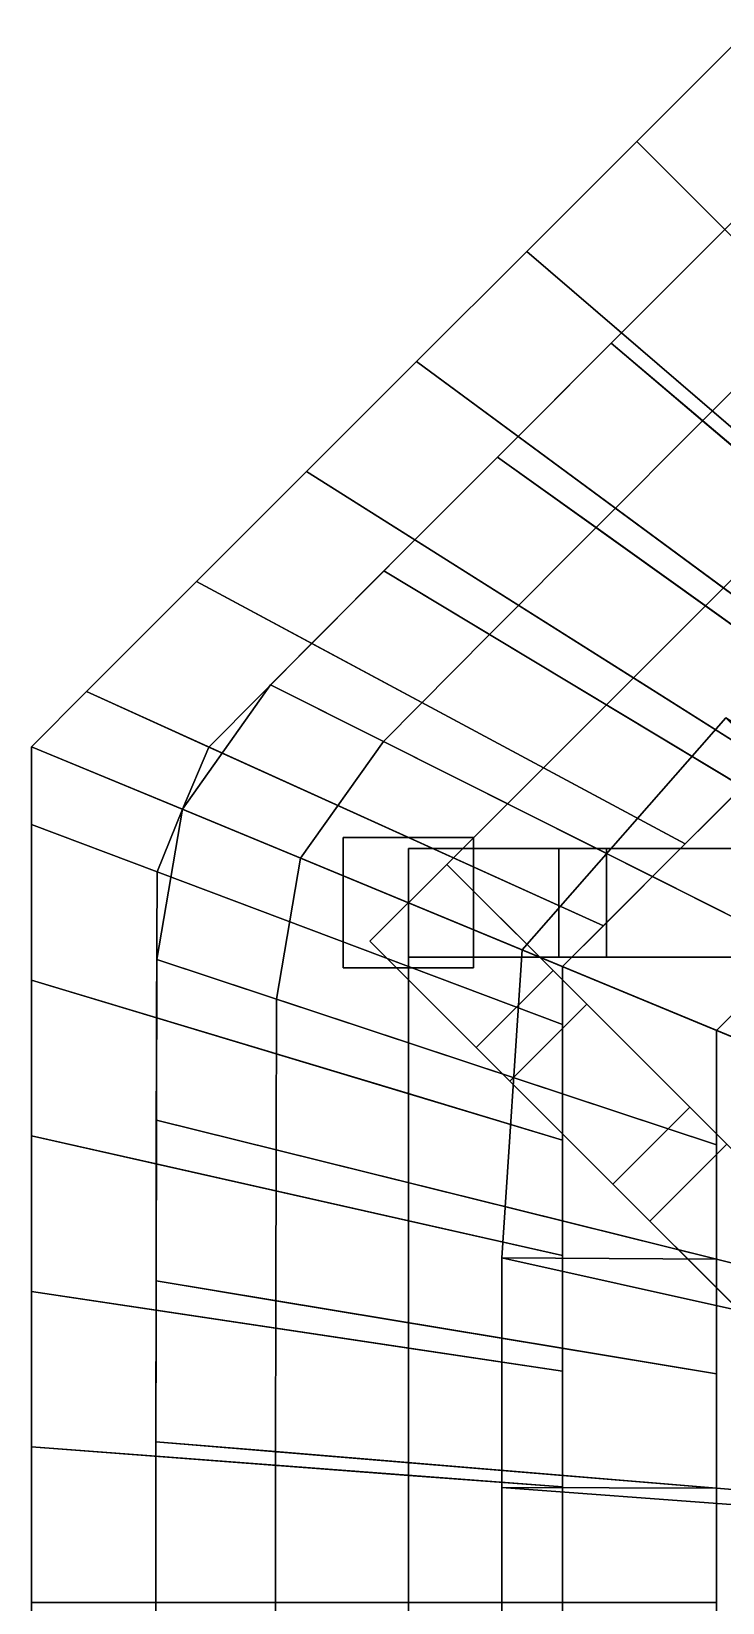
# Model space of a CAD drawing. Header units: metres. Extents: x -4.58 to 4.58, y -4.58 to 4.58.
# Drawn here: x -4.58 to -3.049, y 0 to 3.483 of the extents above; entities that cross this region are included whole.
import ezdxf

# ---------------------------------------------------------------- set-up
doc = ezdxf.new("R2010")
doc.units = ezdxf.units.M
for name, color, linetype in [('ESTM_celda_mocarabe', 7, 'Continuous'), ('ESTM_dovela_nervio', 7, 'Continuous'), ('ESTM_jarja', 7, 'Continuous'), ('ESTM_plemento', 7, 'Continuous')]:
    doc.layers.add(name, color=color, linetype=linetype)

msp = doc.modelspace()

# ---------------------------------------------------------------- meshes
at = {"layer": 'ESTM_celda_mocarabe'}
mesh = msp.add_polyface(dxfattribs=at)
corners = [(-2.2254, 2.5879, 1.7778), (-2.4067, 2.4067, 1.7788), (-2.6481, 2.6481, 0.0259), (-2.4487, 2.8475, 0.0247), (-2.8145, 3.273, 1.7778), (-2.9949, 3.4827, 0.0247), (-3.2388, 3.2388, 0.0259), (-3.0438, 3.0438, 1.7788)]
mesh.append_faces([[corners[k] for k in face] for face in [(0, 1, 2, 3), (4, 5, 6, 7), (0, 4, 7, 1), (1, 7, 6, 2), (2, 6, 5, 3), (3, 5, 4, 0)]])
mesh = msp.add_polyface(dxfattribs=at)
corners = [(-2.4067, 2.4067, 1.7788), (-2.5879, 2.2254, 1.7778), (-2.8475, 2.4487, 0.0247), (-2.6481, 2.6481, 0.0259), (-3.0438, 3.0438, 1.7788), (-3.2388, 3.2388, 0.0259), (-3.4827, 2.9949, 0.0247), (-3.273, 2.8145, 1.7778)]
mesh.append_faces([[corners[k] for k in face] for face in [(0, 1, 2, 3), (4, 5, 6, 7), (0, 4, 7, 1), (1, 7, 6, 2), (2, 6, 5, 3), (3, 5, 4, 0)]])
mesh = msp.add_polyface(dxfattribs=at)
corners = [(-2.1652, 2.1652, 2.4586), (-2.3446, 1.9858, 2.4576), (-2.606, 2.2073, 1.7776), (-2.4067, 2.4067, 1.7788), (-2.8565, 2.8565, 2.4586), (-3.0438, 3.0438, 1.7788), (-3.2959, 2.7916, 1.7776), (-3.093, 2.6197, 2.4576)]
mesh.append_faces([[corners[k] for k in face] for face in [(0, 1, 2, 3), (4, 5, 6, 7), (0, 4, 7, 1), (1, 7, 6, 2), (2, 6, 5, 3), (3, 5, 4, 0)]])
mesh = msp.add_polyface(dxfattribs=at)
corners = [(-2.5879, 2.2254, 1.7778), (-2.7692, 2.0442, 1.7762), (-3.047, 2.2492, 0.0229), (-2.8475, 2.4487, 0.0247), (-3.273, 2.8145, 1.7778), (-3.4827, 2.9949, 0.0247), (-3.7267, 2.751, 0.0229), (-3.502, 2.5851, 1.7762)]
mesh.append_faces([[corners[k] for k in face] for face in [(0, 1, 2, 3), (4, 5, 6, 7), (0, 4, 7, 1), (1, 7, 6, 2), (2, 6, 5, 3), (3, 5, 4, 0)]])
mesh = msp.add_polyface(dxfattribs=at)
corners = [(-2.3446, 1.9858, 2.4576), (-2.524, 1.8065, 2.4561), (-2.8054, 2.0079, 1.7758), (-2.606, 2.2073, 1.7776), (-3.093, 2.6197, 2.4576), (-3.2959, 2.7916, 1.7776), (-3.5478, 2.5393, 1.7758), (-3.3292, 2.3828, 2.4561)]
mesh.append_faces([[corners[k] for k in face] for face in [(0, 1, 2, 3), (4, 5, 6, 7), (0, 4, 7, 1), (1, 7, 6, 2), (2, 6, 5, 3), (3, 5, 4, 0)]])
mesh = msp.add_polyface(dxfattribs=at)
corners = [(-2.7692, 2.0442, 1.7762), (-2.9504, 1.8629, 1.774), (-3.2464, 2.0498, 0.0203), (-3.047, 2.2492, 0.0229), (-3.502, 2.5851, 1.7762), (-3.7267, 2.751, 0.0229), (-3.9706, 2.5071, 0.0203), (-3.7308, 2.3557, 1.774)]
mesh.append_faces([[corners[k] for k in face] for face in [(0, 1, 2, 3), (4, 5, 6, 7), (0, 4, 7, 1), (1, 7, 6, 2), (2, 6, 5, 3), (3, 5, 4, 0)]])
mesh = msp.add_polyface(dxfattribs=at)
corners = [(-2.524, 1.8065, 2.4561), (-2.7033, 1.6271, 2.4539), (-3.0048, 1.8085, 1.7732), (-2.8054, 2.0079, 1.7758), (-3.3292, 2.3828, 2.4561), (-3.5478, 2.5393, 1.7758), (-3.7994, 2.2868, 1.7732), (-3.5652, 2.1458, 2.4539)]
mesh.append_faces([[corners[k] for k in face] for face in [(0, 1, 2, 3), (4, 5, 6, 7), (0, 4, 7, 1), (1, 7, 6, 2), (2, 6, 5, 3), (3, 5, 4, 0)]])
mesh = msp.add_polyface(dxfattribs=at)
corners = [(-2.9504, 1.8629, 1.774), (-3.1317, 1.6817, 1.7709), (-3.4458, 1.8504, 0.0164), (-3.2464, 2.0498, 0.0203), (-3.7308, 2.3557, 1.774), (-3.9706, 2.5071, 0.0203), (-4.2145, 2.2631, 0.0164), (-3.9593, 2.1261, 1.7709)]
mesh.append_faces([[corners[k] for k in face] for face in [(0, 1, 2, 3), (4, 5, 6, 7), (0, 4, 7, 1), (1, 7, 6, 2), (2, 6, 5, 3), (3, 5, 4, 0)]])
mesh = msp.add_polyface(dxfattribs=at)
corners = [(-2.7033, 1.6271, 2.4539), (-2.8827, 1.4477, 2.4509), (-3.2042, 1.6092, 1.7693), (-3.0048, 1.8085, 1.7732), (-3.5652, 2.1458, 2.4539), (-3.7994, 2.2868, 1.7732), (-4.0506, 2.0342, 1.7693), (-3.8005, 1.9086, 2.4509)]
mesh.append_faces([[corners[k] for k in face] for face in [(0, 1, 2, 3), (4, 5, 6, 7), (0, 4, 7, 1), (1, 7, 6, 2), (2, 6, 5, 3), (3, 5, 4, 0)]])
mesh = msp.add_polyface(dxfattribs=at)
corners = [(-3.1317, 1.6817, 1.7709), (-3.3129, 1.5004, 1.7662), (-3.6453, 1.6509, 0.0098), (-3.4458, 1.8504, 0.0164), (-3.9593, 2.1261, 1.7709), (-4.2145, 2.2631, 0.0164), (-4.4583, 2.0192, 0.0098), (-4.187, 1.8963, 1.7662)]
mesh.append_faces([[corners[k] for k in face] for face in [(0, 1, 2, 3), (4, 5, 6, 7), (0, 4, 7, 1), (1, 7, 6, 2), (2, 6, 5, 3), (3, 5, 4, 0)]])
mesh = msp.add_polyface(dxfattribs=at)
corners = [(-2.8827, 1.4477, 2.4509), (-3.0621, 1.2684, 2.4464), (-3.4035, 1.4098, 1.7627), (-3.2042, 1.6092, 1.7693), (-3.8005, 1.9086, 2.4509), (-4.0506, 2.0342, 1.7693), (-4.2453, 1.7584, 1.7627), (-3.9844, 1.6504, 2.4464)]
mesh.append_faces([[corners[k] for k in face] for face in [(0, 1, 2, 3), (4, 5, 6, 7), (0, 4, 7, 1), (1, 7, 6, 2), (2, 6, 5, 3), (3, 5, 4, 0)]])
mesh = msp.add_polyface(dxfattribs=at)
corners = [(-3.3129, 1.5004, 1.7662), (-3.4035, 1.4098, 1.7627), (-3.745, 1.5512, 0), (-3.6453, 1.6509, 0.0098), (-4.187, 1.8963, 1.7662), (-4.4583, 2.0192, 0.0098), (-4.5799, 1.897, 0), (-4.2453, 1.7584, 1.7627)]
mesh.append_faces([[corners[k] for k in face] for face in [(0, 1, 2, 3), (4, 5, 6, 7), (0, 4, 7, 1), (1, 7, 6, 2), (2, 6, 5, 3), (3, 5, 4, 0)]])
mesh = msp.add_polyface(dxfattribs=at)
corners = [(-3.4035, 1.4098, 1.7627), (-3.4035, 1.2816, 1.7662), (-3.745, 1.4102, 0.0098), (-3.745, 1.5512, 0), (-4.2453, 1.7584, 1.7627), (-4.5799, 1.897, 0), (-4.5803, 1.7247, 0.0098), (-4.3015, 1.6198, 1.7662)]
mesh.append_faces([[corners[k] for k in face] for face in [(0, 1, 2, 3), (4, 5, 6, 7), (0, 4, 7, 1), (1, 7, 6, 2), (2, 6, 5, 3), (3, 5, 4, 0)]])
mesh = msp.add_polyface(dxfattribs=at)
corners = [(-3.0621, 1.2684, 2.4464), (-3.0621, 1.0147, 2.4509), (-3.4035, 1.1278, 1.7693), (-3.4035, 1.4098, 1.7627), (-3.9844, 1.6504, 2.4464), (-4.2453, 1.7584, 1.7627), (-4.3026, 1.4258, 1.7693), (-4.037, 1.3377, 2.4509)]
mesh.append_faces([[corners[k] for k in face] for face in [(0, 1, 2, 3), (4, 5, 6, 7), (0, 4, 7, 1), (1, 7, 6, 2), (2, 6, 5, 3), (3, 5, 4, 0)]])
mesh = msp.add_polyface(dxfattribs=at)
corners = [(-3.4035, 1.2816, 1.7662), (-3.4035, 1.0253, 1.7709), (-3.745, 1.1282, 0.0164), (-3.745, 1.4102, 0.0098), (-4.3015, 1.6198, 1.7662), (-4.5803, 1.7247, 0.0098), (-4.5804, 1.3798, 0.0164), (-4.3031, 1.2963, 1.7709)]
mesh.append_faces([[corners[k] for k in face] for face in [(0, 1, 2, 3), (4, 5, 6, 7), (0, 4, 7, 1), (1, 7, 6, 2), (2, 6, 5, 3), (3, 5, 4, 0)]])
mesh = msp.add_polyface(dxfattribs=at)
corners = [(-3.0621, 1.0147, 2.4509), (-3.0621, 0.761, 2.4539), (-3.4035, 0.8459, 1.7732), (-3.4035, 1.1278, 1.7693), (-4.037, 1.3377, 2.4509), (-4.3026, 1.4258, 1.7693), (-4.3036, 1.0696, 1.7732), (-4.0383, 1.0036, 2.4539)]
mesh.append_faces([[corners[k] for k in face] for face in [(0, 1, 2, 3), (4, 5, 6, 7), (0, 4, 7, 1), (1, 7, 6, 2), (2, 6, 5, 3), (3, 5, 4, 0)]])
mesh = msp.add_polyface(dxfattribs=at)
corners = [(-3.4035, 1.0253, 1.7709), (-3.4035, 0.769, 1.774), (-3.745, 0.8461, 0.0203), (-3.745, 1.1282, 0.0164), (-4.3031, 1.2963, 1.7709), (-4.5804, 1.3798, 0.0164), (-4.5804, 1.0349, 0.0203), (-4.3038, 0.9724, 1.774)]
mesh.append_faces([[corners[k] for k in face] for face in [(0, 1, 2, 3), (4, 5, 6, 7), (0, 4, 7, 1), (1, 7, 6, 2), (2, 6, 5, 3), (3, 5, 4, 0)]])
mesh = msp.add_polyface(dxfattribs=at)
corners = [(-3.0621, 0.761, 2.4539), (-3.0621, 0.5073, 2.4561), (-3.4035, 0.5639, 1.7758), (-3.4035, 0.8459, 1.7732), (-4.0383, 1.0036, 2.4539), (-4.3036, 1.0696, 1.7732), (-4.3042, 0.7131, 1.7758), (-4.039, 0.6692, 2.4561)]
mesh.append_faces([[corners[k] for k in face] for face in [(0, 1, 2, 3), (4, 5, 6, 7), (0, 4, 7, 1), (1, 7, 6, 2), (2, 6, 5, 3), (3, 5, 4, 0)]])
mesh = msp.add_polyface(dxfattribs=at)
corners = [(-3.4035, 0.769, 1.774), (-3.4035, 0.5127, 1.7762), (-3.745, 0.5641, 0.0229), (-3.745, 0.8461, 0.0203), (-4.3038, 0.9724, 1.774), (-4.5804, 1.0349, 0.0203), (-4.5804, 0.6899, 0.0229), (-4.3043, 0.6483, 1.7762)]
mesh.append_faces([[corners[k] for k in face] for face in [(0, 1, 2, 3), (4, 5, 6, 7), (0, 4, 7, 1), (1, 7, 6, 2), (2, 6, 5, 3), (3, 5, 4, 0)]])
mesh = msp.add_polyface(dxfattribs=at)
corners = [(-3.0621, 0.5073, 2.4561), (-3.0621, 0.2537, 2.4576), (-3.4035, 0.282, 1.7776), (-3.4035, 0.5639, 1.7758), (-4.039, 0.6692, 2.4561), (-4.3042, 0.7131, 1.7758), (-4.3045, 0.3566, 1.7776), (-4.0395, 0.3346, 2.4576)]
mesh.append_faces([[corners[k] for k in face] for face in [(0, 1, 2, 3), (4, 5, 6, 7), (0, 4, 7, 1), (1, 7, 6, 2), (2, 6, 5, 3), (3, 5, 4, 0)]])
mesh = msp.add_polyface(dxfattribs=at)
corners = [(-3.4035, 0.5127, 1.7762), (-3.4035, 0.2563, 1.7778), (-3.745, 0.282, 0.0247), (-3.745, 0.5641, 0.0229), (-4.3043, 0.6483, 1.7762), (-4.5804, 0.6899, 0.0229), (-4.5804, 0.345, 0.0247), (-4.3045, 0.3242, 1.7778)]
mesh.append_faces([[corners[k] for k in face] for face in [(0, 1, 2, 3), (4, 5, 6, 7), (0, 4, 7, 1), (1, 7, 6, 2), (2, 6, 5, 3), (3, 5, 4, 0)]])
mesh = msp.add_polyface(dxfattribs=at)
corners = [(-3.0621, 0.2537, 2.4576), (-3.0621, 0, 2.4586), (-3.4035, 0, 1.7788), (-3.4035, 0.282, 1.7776), (-4.0395, 0.3346, 2.4576), (-4.3045, 0.3566, 1.7776), (-4.3046, 0, 1.7788), (-4.0397, 0, 2.4586)]
mesh.append_faces([[corners[k] for k in face] for face in [(0, 1, 2, 3), (4, 5, 6, 7), (0, 4, 7, 1), (1, 7, 6, 2), (2, 6, 5, 3), (3, 5, 4, 0)]])
mesh = msp.add_polyface(dxfattribs=at)
corners = [(-3.4035, 0.2563, 1.7778), (-3.4035, 0, 1.7788), (-3.745, 0, 0.0259), (-3.745, 0.282, 0.0247), (-4.3045, 0.3242, 1.7778), (-4.5804, 0.345, 0.0247), (-4.5804, 0, 0.0259), (-4.3046, 0, 1.7788)]
mesh.append_faces([[corners[k] for k in face] for face in [(0, 1, 2, 3), (4, 5, 6, 7), (0, 4, 7, 1), (1, 7, 6, 2), (2, 6, 5, 3), (3, 5, 4, 0)]])
mesh = msp.add_polyface(dxfattribs=at)
corners = [(-3.4035, 0, 1.7788), (-3.4035, -0.2563, 1.7778), (-3.745, -0.282, 0.0247), (-3.745, 0, 0.0259), (-4.3046, 0, 1.7788), (-4.5804, 0, 0.0259), (-4.5804, -0.345, 0.0247), (-4.3045, -0.3242, 1.7778)]
mesh.append_faces([[corners[k] for k in face] for face in [(0, 1, 2, 3), (4, 5, 6, 7), (0, 4, 7, 1), (1, 7, 6, 2), (2, 6, 5, 3), (3, 5, 4, 0)]])
mesh = msp.add_polyface(dxfattribs=at)
corners = [(-3.0621, 0, 2.4586), (-3.0621, -0.2537, 2.4576), (-3.4035, -0.282, 1.7776), (-3.4035, 0, 1.7788), (-4.0397, 0, 2.4586), (-4.3046, 0, 1.7788), (-4.3045, -0.3566, 1.7776), (-4.0395, -0.3346, 2.4576)]
mesh.append_faces([[corners[k] for k in face] for face in [(0, 1, 2, 3), (4, 5, 6, 7), (0, 4, 7, 1), (1, 7, 6, 2), (2, 6, 5, 3), (3, 5, 4, 0)]])
at = {"layer": 'ESTM_dovela_nervio'}
mesh = msp.add_polyface(dxfattribs=at)
corners = [(-2.9838, 1.4308, 1.5673), (-2.9838, 1.6717, 1.5673), (-3.3062, 1.6717, 1.6879), (-3.3062, 1.4308, 1.6879), (-3.745, 1.4308), (-3.745, 1.6717), (-3.4119, 1.6717, -0.0866), (-3.4119, 1.4308, -0.0866)]
mesh.append_faces([[corners[k] for k in face] for face in [(0, 1, 2, 3), (4, 5, 6, 7), (0, 7, 6, 1), (1, 6, 5, 2), (2, 5, 4, 3), (3, 4, 7, 0)]])
mesh = msp.add_polyface(dxfattribs=at)
corners = [(-2.5952, 1.4308, 2.1357), (-2.5952, 1.6717, 2.1357), (-2.8675, 1.6717, 2.3463), (-2.8675, 1.4308, 2.3463), (-3.3062, 1.4308, 1.6879), (-3.3062, 1.6717, 1.6879), (-2.9838, 1.6717, 1.5673), (-2.9838, 1.4308, 1.5673)]
mesh.append_faces([[corners[k] for k in face] for face in [(0, 1, 2, 3), (4, 5, 6, 7), (0, 7, 6, 1), (1, 6, 5, 2), (2, 5, 4, 3), (3, 4, 7, 0)]])
mesh = msp.add_polyface(dxfattribs=at)
corners = [(-3.4242, 1.4009, -0.0866), (-3.5946, 1.2305, -0.0866), (-3.8302, 1.466), (-3.6598, 1.6364), (-3.3496, 1.3262, 1.6879), (-3.5199, 1.1558, 1.6879), (-3.292, 0.9278, 1.5673), (-3.1216, 1.0982, 1.5673)]
mesh.append_faces([[corners[k] for k in face] for face in [(0, 1, 2, 3), (4, 5, 6, 7), (0, 7, 6, 1), (1, 6, 5, 2), (2, 5, 4, 3), (3, 4, 7, 0)]])
mesh = msp.add_polyface(dxfattribs=at)
corners = [(-3.1216, 1.0982, 1.5673), (-3.292, 0.9278, 1.5673), (-3.5199, 1.1558, 1.6879), (-3.3496, 1.3262, 1.6879), (-3.0393, 1.0159, 2.3463), (-3.2097, 0.8456, 2.3463), (-3.0172, 0.653, 2.1357), (-2.8468, 0.8234, 2.1357)]
mesh.append_faces([[corners[k] for k in face] for face in [(0, 1, 2, 3), (4, 5, 6, 7), (0, 7, 6, 1), (1, 6, 5, 2), (2, 5, 4, 3), (3, 4, 7, 0)]])
mesh = msp.add_polyface(dxfattribs=at)
corners = [(-2.8468, 0.8234, 2.1357), (-3.0172, 0.653, 2.1357), (-3.2097, 0.8456, 2.3463), (-3.0393, 1.0159, 2.3463), (-2.7291, 0.7057, 2.8227), (-2.8994, 0.5353, 2.8227), (-2.7298, 0.3656, 2.5759), (-2.5594, 0.536, 2.5759)]
mesh.append_faces([[corners[k] for k in face] for face in [(0, 1, 2, 3), (4, 5, 6, 7), (0, 7, 6, 1), (1, 6, 5, 2), (2, 5, 4, 3), (3, 4, 7, 0)]])
at = {"layer": 'ESTM_jarja'}
mesh = msp.add_polyface(dxfattribs=at)
corners = [(-3.6004, 1.4067, -0.1563), (-3.8896, 1.4067, -0.1563), (-3.8896, 1.6958, -0.1563), (-3.6004, 1.6958, -0.1563), (-3.6004, 1.6958, 0.7448), (-3.8896, 1.6958, 0.7448), (-3.8896, 1.4067, 0.7448), (-3.6004, 1.4067, 0.7448)]
mesh.append_faces([[corners[k] for k in face] for face in [(0, 1, 2, 3), (4, 5, 6, 7), (3, 2, 5, 4), (2, 1, 6, 5), (1, 0, 7, 6), (0, 3, 4, 7)]])
at = {"layer": 'ESTM_plemento'}
mesh = msp.add_polyface(dxfattribs=at)
corners = [(-2.2941, 1.3808, 3.0911), (-2.5985, 1.0764, 3.0861), (-3.0621, 1.2684, 2.4464), (-2.7033, 1.6271, 2.4539), (-2.5942, 1.6764, 3.4554), (-3.0418, 1.9615, 2.7433), (-3.4926, 1.4467, 2.7514), (-2.9752, 1.2324, 3.4655)]
mesh.append_faces([[corners[k] for k in face] for face in [(0, 1, 2, 3), (4, 5, 6, 7), (0, 4, 7, 1), (1, 7, 6, 2), (2, 6, 5, 3), (3, 5, 4, 0)]])
mesh = msp.add_polyface(dxfattribs=at)
corners = [(-2.5985, 1.0764, 3.0861), (-2.5985, 0.6458, 3.0911), (-3.0621, 0.761, 2.4539), (-3.0621, 1.2684, 2.4464), (-2.9752, 1.2324, 3.4655), (-3.4926, 1.4467, 2.7514), (-3.5379, 0.7639, 2.7433), (-3.0198, 0.649, 3.4554)]
mesh.append_faces([[corners[k] for k in face] for face in [(0, 1, 2, 3), (4, 5, 6, 7), (0, 4, 7, 1), (1, 7, 6, 2), (2, 6, 5, 3), (3, 5, 4, 0)]])
mesh = msp.add_polyface(dxfattribs=at)
corners = [(-2.5985, 0.6458, 3.0911), (-2.5985, 0.2153, 3.0939), (-3.0621, 0.2537, 2.4576), (-3.0621, 0.761, 2.4539), (-3.0198, 0.649, 3.4554), (-3.5379, 0.7639, 2.7433), (-3.5379, 0.2551, 2.747), (-3.0198, 0.217, 3.4582)]
mesh.append_faces([[corners[k] for k in face] for face in [(0, 1, 2, 3), (4, 5, 6, 7), (0, 4, 7, 1), (1, 7, 6, 2), (2, 6, 5, 3), (3, 5, 4, 0)]])
mesh = msp.add_polyface(dxfattribs=at)
corners = [(-2.5985, 0.2153, 3.0939), (-2.5985, -0.2153, 3.0939), (-3.0621, -0.2537, 2.4576), (-3.0621, 0.2537, 2.4576), (-3.0198, 0.217, 3.4582), (-3.5379, 0.2551, 2.747), (-3.5379, -0.2551, 2.747), (-3.0198, -0.217, 3.4582)]
mesh.append_faces([[corners[k] for k in face] for face in [(0, 1, 2, 3), (4, 5, 6, 7), (0, 4, 7, 1), (1, 7, 6, 2), (2, 6, 5, 3), (3, 5, 4, 0)]])

doc.saveas('drawing.dxf')
